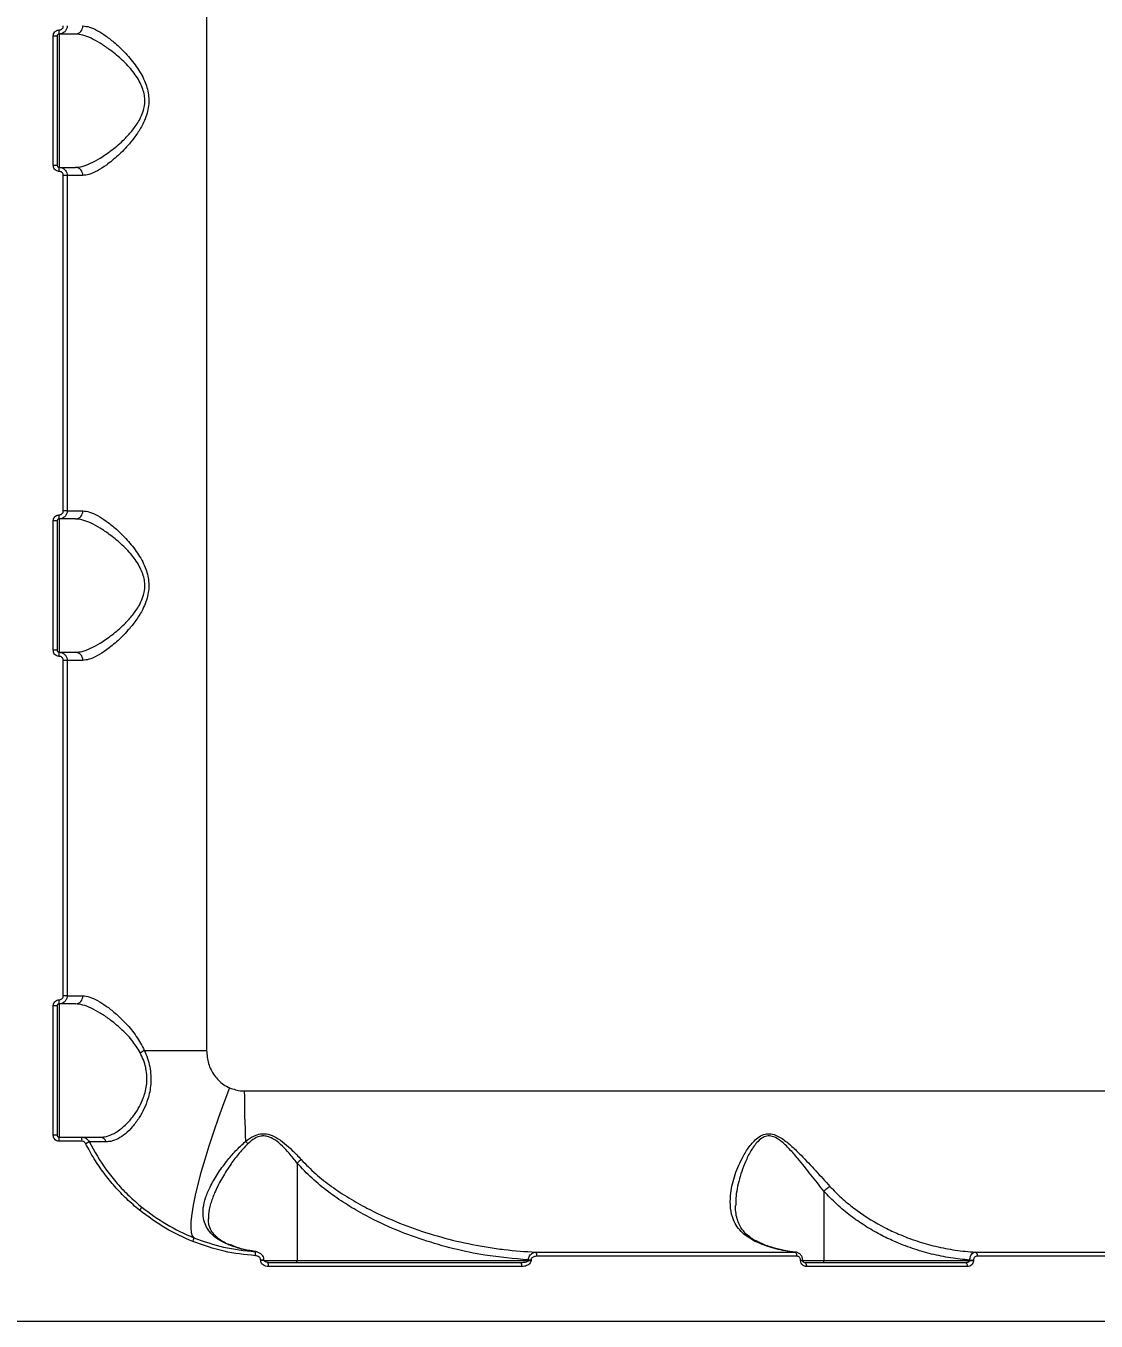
# Model space of a CAD drawing. Header units: millimetres. Extents: x 10665 to 29906, y -6125 to 7364.
# Drawn here: x 23935.1 to 24200, y -17.4 to 303.1 of the extents above; entities that cross this region are included whole.
import ezdxf

# ---------------------------------------------------------------- set-up
doc = ezdxf.new("R2010")
doc.units = ezdxf.units.MM
for name, color, linetype in [('DIKOM_ОБЪЕКТ', 7, 'Continuous'), ('DIKOM_РАЗМЕР_ЗОНА', 7, 'Continuous'), ('DIKOM_РАЗМЕР_ОБЪЕКТА', 7, 'Continuous')]:
    doc.layers.add(name, color=color, linetype=linetype)
doc.styles.add('style1', font='arial.ttf', dxfattribs={"width": 0.8})
doc.dimstyles.new('1-50', dxfattribs={"dimtxt": 300, "dimasz": 200, "dimexe": 100, "dimexo": 0, "dimgap": 100, "dimtad": 1, "dimdec": 0, "dimtxsty": 'style1', "dimcen": 0, "dimclrd": 7, "dimclre": 7, "dimadec": 1, "dimazin": 2, "dimtfac": 1, "dimtdec": 0, "dimtmove": 1, "dimatfit": 3, "dimfxl": 0, "dimlwd": 25, "dimlwe": 18, "dimarcsym": 0})

# ---------------------------------------------------------------- blocks, each defined once
blk = doc.blocks.new('*D16')
at = {"layer": 'Defpoints', "color": 0, "transparency": 16777216}
for p in [(12665, 4926.53), (12665, 1146.89), (26947.71, -1821.93)]:
    blk.add_point(p, dxfattribs=at)
at = {"layer": 'DIKOM_РАЗМЕР_ОБЪЕКТА', "color": 7, "lineweight": 18, "transparency": 16777216}
for p, q in [((12665, 1146.89), (12665, 5026.53)), ((26947.71, -1821.93), (26947.71, 5026.53))]:
    blk.add_line(p, q, dxfattribs=at)
at = {"layer": 'DIKOM_РАЗМЕР_ОБЪЕКТА', "color": 7, "lineweight": 25, "transparency": 16777216}
blk.add_line((26747.71, 4926.53), (12865, 4926.53), dxfattribs=at)
at = {"layer": 'DIKOM_РАЗМЕР_ОБЪЕКТА', "color": 7, "transparency": 16777216}
for points in [[(12865, 4959.86), (12865, 4893.19), (12665, 4926.53)], [(26747.71, 4959.86), (26747.71, 4893.19), (26947.71, 4926.53)]]:
    blk.add_solid(points, dxfattribs=at)
at = {"layer": 'DIKOM_РАЗМЕР_ОБЪЕКТА', "color": 0, "transparency": 16777216, "insert": (21497, 5179.8), "char_height": 300, "attachment_point": 5, "style": 'style1'}
blk.add_mtext('14300', dxfattribs=at)
blk = doc.blocks.new('*D15')
at = {"layer": 'Defpoints', "color": 0, "transparency": 16777216}
for p in [(20416.84, 4419.04), (19675.94, -4001.39), (28567.5, -4001.39)]:
    blk.add_point(p, dxfattribs=at)
at = {"layer": 'DIKOM_РАЗМЕР_ОБЪЕКТА', "color": 7, "lineweight": 18, "transparency": 16777216}
for p, q in [((20416.84, 4419.04), (28667.5, 4419.04)), ((19675.94, -4001.39), (28667.5, -4001.39))]:
    blk.add_line(p, q, dxfattribs=at)
at = {"layer": 'DIKOM_РАЗМЕР_ОБЪЕКТА', "color": 7, "lineweight": 25, "transparency": 16777216}
blk.add_line((28567.5, 4219.04), (28567.5, -3801.39), dxfattribs=at)
at = {"layer": 'DIKOM_РАЗМЕР_ОБЪЕКТА', "color": 7, "transparency": 16777216}
for points in [[(28534.17, 4219.04), (28600.83, 4219.04), (28567.5, 4419.04)], [(28534.17, -3801.39), (28600.83, -3801.39), (28567.5, -4001.39)]]:
    blk.add_solid(points, dxfattribs=at)
at = {"layer": 'DIKOM_РАЗМЕР_ОБЪЕКТА', "color": 0, "transparency": 16777216, "insert": (28247.96, -1553.33), "char_height": 300, "attachment_point": 5, "rotation": 90, "style": 'style1'}
blk.add_mtext('8400', dxfattribs=at)
blk = doc.blocks.new('*D14')
at = {"layer": 'Defpoints', "color": 0, "transparency": 16777216}
for p in [(28947.71, 6914.03), (10665, 1629.88), (28947.71, -1535.43)]:
    blk.add_point(p, dxfattribs=at)
at = {"layer": 'DIKOM_РАЗМЕР_ЗОНА', "color": 7, "lineweight": 18, "transparency": 16777216}
for p, q in [((10665, 1629.88), (10665, 7014.03)), ((28947.71, -1535.43), (28947.71, 7014.03))]:
    blk.add_line(p, q, dxfattribs=at)
at = {"layer": 'DIKOM_РАЗМЕР_ЗОНА', "color": 7, "lineweight": 25, "transparency": 16777216}
blk.add_line((10865, 6914.03), (28747.71, 6914.03), dxfattribs=at)
at = {"layer": 'DIKOM_РАЗМЕР_ЗОНА', "color": 7, "transparency": 16777216}
for points in [[(10865, 6947.36), (10865, 6880.69), (10665, 6914.03)], [(28747.71, 6947.36), (28747.71, 6880.69), (28947.71, 6914.03)]]:
    blk.add_solid(points, dxfattribs=at)
at = {"layer": 'DIKOM_РАЗМЕР_ЗОНА', "color": 0, "transparency": 16777216, "insert": (21431.5, 7167.3), "char_height": 300, "attachment_point": 5, "style": 'style1'}
blk.add_mtext('18300', dxfattribs=at)
blk = doc.blocks.new('*D13')
at = {"layer": 'Defpoints', "color": 0, "transparency": 16777216}
for p in [(20470.84, 6542.55), (29806, 6542.55), (19621.9, -6125)]:
    blk.add_point(p, dxfattribs=at)
at = {"layer": 'DIKOM_РАЗМЕР_ЗОНА', "color": 7, "lineweight": 18, "transparency": 16777216}
for p, q in [((20470.84, 6542.55), (29906, 6542.55)), ((19621.9, -6125), (29906, -6125))]:
    blk.add_line(p, q, dxfattribs=at)
at = {"layer": 'DIKOM_РАЗМЕР_ЗОНА', "color": 7, "lineweight": 25, "transparency": 16777216}
blk.add_line((29806, -5925), (29806, 6342.55), dxfattribs=at)
at = {"layer": 'DIKOM_РАЗМЕР_ЗОНА', "color": 7, "transparency": 16777216}
for points in [[(29772.67, 6342.55), (29839.33, 6342.55), (29806, 6542.55)], [(29772.67, -5925), (29839.33, -5925), (29806, -6125)]]:
    blk.add_solid(points, dxfattribs=at)
at = {"layer": 'DIKOM_РАЗМЕР_ЗОНА', "color": 0, "transparency": 16777216, "insert": (29552.83, 208.78), "char_height": 300, "attachment_point": 5, "rotation": 90, "style": 'style1'}
blk.add_mtext('12650', dxfattribs=at)

msp = doc.modelspace()

# ---------------------------------------------------------------- linework, layer by layer
at = {"layer": 'DIKOM_ОБЪЕКТ', "color": 7, "linetype": 'Continuous', "lineweight": 15}
for p, q in [((23979.79, 399.57), (23979.79, 49.57)), ((23941.82, 268.57), (23941.82, 300.57)), ((23942.78, 300.57), (23941.82, 300.57)), ((23942.78, 300.57), (23942.78, 268.57)), ((23947.33, 301.07), (23943.28, 301.07)), ((23943.28, 301.07), (23943.28, 268.07)), ((23942.78, 268.57), (23941.82, 268.57)), ((23943.28, 268.07), (23947.33, 268.07)), ((23944.32, 183.07), (23944.32, 266.07)), ((23945.28, 266.07), (23944.32, 266.07)), ((23949.14, 266.07), (23945.28, 266.07)), ((23945.28, 266.07), (23945.28, 183.07)), ((23945.28, 183.07), (23944.32, 183.07)), ((23945.28, 183.07), (23949.14, 183.07)), ((23941.82, 148.57), (23941.82, 180.57)), ((23942.78, 180.57), (23941.82, 180.57)), ((23942.78, 180.57), (23942.78, 148.57)), ((23947.33, 181.07), (23943.28, 181.07)), ((23943.28, 181.07), (23943.28, 148.07)), ((23942.78, 148.57), (23941.82, 148.57)), ((23943.28, 148.07), (23947.33, 148.07)), ((23944.32, 63.07), (23944.32, 146.07)), ((23945.28, 146.07), (23944.32, 146.07)), ((23949.14, 146.07), (23945.28, 146.07)), ((23945.28, 146.07), (23945.28, 63.07)), ((23947.33, 61.07), (23943.28, 61.07)), ((23943.28, 61.07), (23943.28, 28.07)), ((23945.28, 63.07), (23944.32, 63.07)), ((23945.28, 63.07), (23949.14, 63.07)), ((23941.82, 28.57), (23941.82, 60.57)), ((23942.78, 60.57), (23941.82, 60.57)), ((23942.78, 60.57), (23942.78, 28.57)), ((23964.38, 49.57), (23979.79, 49.57)), ((23989.13, 39.52), (24309.28, 39.52)), ((23942.78, 28.57), (23941.82, 28.57)), ((23943.28, 28.07), (23948.9, 28.07)), ((23948.95, 27.07), (23943.32, 27.07)), ((24002.2, 21.69), (24002.2, -2.43)), ((24132.64, 14.73), (24132.64, -2.43)), ((23985.43, 1.47), (23985.46, 1.46)), ((23991.97, -0.18), (23991.33, -0.1)), ((23993.19, -2.43), (23993.19, -2.33)), ((23994.03, -2.33), (23993.19, -2.33)), ((23994.03, -2.43), (23993.19, -2.43)), ((23994.02, -2.43), (24002.2, -2.43)), ((23994.03, -2.43), (23994.03, -2.33)), ((23994.97, -2.93), (24057.49, -2.93)), ((24002.2, -2.43), (24059.49, -2.43)), ((24059.49, -2.43), (24059.49, -2.3)), ((24059.49, -2.3), (24060.14, -2.3)), ((24059.49, -2.43), (24060.14, -2.43)), ((24060.14, -2.3), (24060.14, -2.43)), ((24061.3, -0.37), (24125.48, -0.37)), ((24125.92, -1.37), (24061.6, -1.37)), ((24126.89, -2.43), (24126.89, -2.39)), ((24127.41, -2.39), (24126.89, -2.39)), ((24127.41, -2.43), (24126.89, -2.43)), ((24127.41, -2.43), (24127.41, -2.39)), ((24127.43, -2.43), (24132.64, -2.43)), ((24127.83, -2.93), (24167.6, -2.93)), ((24132.64, -2.43), (24168.79, -2.43)), ((24168.79, -2.43), (24168.79, -2.32)), ((24168.79, -2.32), (24169.69, -2.32)), ((24168.79, -2.43), (24169.69, -2.43)), ((24169.69, -2.32), (24169.69, -2.43)), ((24170.12, -0.37), (24235.95, -0.37)), ((24236.63, -1.37), (24170.66, -1.37)), ((24057.8, -3.93), (23995.13, -3.93)), ((24168.17, -3.93), (24128.31, -3.93)), ((23928.29, -17.43), (24347.28, -17.43))]:
    msp.add_line(p, q, dxfattribs=at)
at = {"layer": 'DIKOM_ОБЪЕКТ', "color": 7, "linetype": 'Continuous', "lineweight": 15, "flags": 128}
for points in [[(23985.49, 40.28), (23984.08, 36.59), (23982.75, 32.93), (23981.51, 29.35), (23980.36, 25.87), (23979.32, 22.54), (23978.41, 19.38), (23977.63, 16.42), (23976.98, 13.71), (23976.48, 11.25), (23976.13, 9.08), (23975.93, 7.22), (23975.88, 5.69), (23975.99, 4.5), (23976.25, 3.66), (23976.67, 3.18)], [(23985.11, 1.53), (23985.36, 1.5), (23985.43, 1.47)], [(24002.04, -2.93), (24002.07, -2.92), (24002.1, -2.89), (24002.13, -2.84), (24002.15, -2.78), (24002.17, -2.7), (24002.19, -2.62), (24002.2, -2.52), (24002.2, -2.43)], [(24057.49, -2.93), (24057.55, -2.94), (24057.6, -3), (24057.66, -3.09), (24057.7, -3.22), (24057.74, -3.37), (24057.77, -3.54), (24057.79, -3.73), (24057.8, -3.93)], [(24125.48, -0.37), (24125.57, -0.4), (24125.65, -0.46), (24125.72, -0.56), (24125.79, -0.69), (24125.84, -0.83), (24125.88, -1), (24125.91, -1.18), (24125.92, -1.37)], [(24127.83, -2.93), (24127.92, -2.94), (24128.01, -3), (24128.09, -3.09), (24128.17, -3.22), (24128.23, -3.37), (24128.27, -3.54), (24128.3, -3.73), (24128.31, -3.93)], [(24132.47, -2.93), (24132.51, -2.92), (24132.54, -2.89), (24132.56, -2.84), (24132.59, -2.78), (24132.61, -2.7), (24132.62, -2.62), (24132.63, -2.52), (24132.64, -2.43)], [(24167.6, -2.93), (24167.71, -2.94), (24167.82, -3), (24167.91, -3.09), (24168, -3.22), (24168.07, -3.37), (24168.13, -3.54), (24168.16, -3.73), (24168.17, -3.93)]]:
    msp.add_lwpolyline(points, dxfattribs=at)
at = {"layer": 'DIKOM_ОБЪЕКТ', "color": 7, "linetype": 'Continuous', "lineweight": 15}
for centre, radius, start, end in [((23936.75, 301.82), 6.58, 353.4515, 2.1745), ((23947.23, 302.98), 1.91, 273.0458, 2.7539), ((23936.74, 267.32), 6.58, 357.8269, 6.5466), ((23947.23, 266.17), 1.91, 357.2478, 86.9491), ((23947.23, 182.98), 1.91, 273.0458, 2.7539), ((23936.75, 181.82), 6.58, 353.4515, 2.1745), ((23936.74, 147.32), 6.58, 357.8269, 6.5466), ((23947.23, 146.17), 1.91, 357.2478, 86.9491), ((23936.75, 61.82), 6.58, 353.4515, 2.1745), ((23947.23, 62.98), 1.91, 273.0473, 2.7524), ((23960.43, 55.94), 7.49, 292.8403, 301.8535), ((24225.52, 39.4), 236.38, 179.9707, 182.9964), ((23936.74, 27.32), 6.58, 357.8269, 6.5466), ((23944.06, 27.32), 4.89, 357.0793, 8.8261), ((23945.66, 35.29), 9.71, 295.5175, 301.1375), ((23953.33, 26.31), 1.76, 21.1399, 88.1659), ((23985.03, 22.88), 6.08, 35.6538, 43.2712), ((24008.17, 15.57), 8.55, 125.3967, 134.289), ((23960.58, 12.43), 3.55, 317.199, 332.5428), ((23974.29, 3.34), 2.38, 332.9166, 356.2324), ((23989.95, -0.9), 1.97, 349.799, 19.1266), ((23993.46, -3.68), 1.69, 351.7023, 26.6498), ((24060.45, -1.16), 1.16, 349.9698, 43.1325), ((24169.74, -1.22), 0.928, 350.7153, 65.8913)]:
    msp.add_arc(centre, radius, start, end, dxfattribs=at)
for points, knots in [([(23941.82, 300.57), (23941.83, 300.68), (23941.84, 300.96), (23942.02, 301.38), (23942.36, 301.77), (23942.82, 302.02), (23943.15, 302.06), (23943.32, 302.07)], [0, 0, 0, 0, 0.140641, 0.355114, 0.569885, 0.784886, 1, 1, 1, 1]), ([(23945.28, 303.07), (23945.27, 302.93), (23945.25, 302.56), (23945.01, 301.99), (23944.56, 301.49), (23943.96, 301.14), (23943.51, 301.1), (23943.28, 301.07)], [0, 0, 0, 0, 0.140749, 0.355439, 0.570286, 0.785164, 1, 1, 1, 1]), ([(23943.32, 302.07), (23943.44, 302.09), (23943.66, 302.11), (23943.96, 302.28), (23944.19, 302.53), (23944.31, 302.82), (23944.32, 303), (23944.32, 303.07)], [0, 0, 0, 0, 0.215144, 0.430173, 0.644958, 0.859492, 1, 1, 1, 1]), ([(23949.14, 303.07), (23949.69, 303.01), (23950.8, 302.89), (23952.77, 301.97), (23954.9, 300.61), (23957.27, 298.74), (23959.84, 296.28), (23962.41, 293.2), (23964.46, 289.78), (23965.4, 286.67), (23965.53, 284.23), (23965.32, 282.36), (23964.8, 280.51), (23963.88, 278.41), (23962.5, 276.15), (23960.41, 273.51), (23957.85, 270.9), (23955.15, 268.7), (23952.72, 267.15), (23950.73, 266.24), (23949.64, 266.13), (23949.14, 266.07)], [0, 0, 0, 0, 0.054583, 0.111031, 0.165946, 0.222013, 0.289072, 0.35796, 0.422672, 0.477404, 0.50475, 0.533099, 0.562354, 0.592383, 0.639889, 0.688584, 0.759284, 0.832059, 0.890159, 0.949867, 1, 1, 1, 1]), ([(23943.28, 301.07), (23943.23, 301.07), (23943.12, 301.06), (23942.97, 300.97), (23942.85, 300.84), (23942.79, 300.7), (23942.79, 300.61), (23942.78, 300.57)], [0, 0, 0, 0, 0.215483, 0.430684, 0.645386, 0.859615, 1, 1, 1, 1]), ([(23947.33, 268.07), (23947.86, 268.12), (23949, 268.22), (23951.08, 269.03), (23953.59, 270.38), (23956.43, 272.35), (23959.11, 274.64), (23961.32, 277.02), (23962.77, 279.01), (23963.76, 280.92), (23964.41, 282.85), (23964.56, 284.58), (23964.37, 286.21), (23964.04, 287.49), (23963.09, 289.68), (23961.26, 292.28), (23958.58, 295.01), (23955.89, 297.19), (23953.39, 298.87), (23951.18, 300.06), (23949.1, 300.9), (23947.93, 301.02), (23947.33, 301.07)], [0, 0, 0, 0, 0.050714, 0.109914, 0.170724, 0.242652, 0.316473, 0.363749, 0.411988, 0.440046, 0.468858, 0.510099, 0.521086, 0.546818, 0.573408, 0.636934, 0.704612, 0.774149, 0.830252, 0.887331, 0.94288, 1, 1, 1, 1]), ([(23943.32, 267.07), (23943.21, 267.08), (23942.93, 267.1), (23942.51, 267.28), (23942.13, 267.62), (23941.87, 268.07), (23941.84, 268.41), (23941.82, 268.57)], [0, 0, 0, 0, 0.141849, 0.356725, 0.571326, 0.785723, 1, 1, 1, 1]), ([(23942.78, 268.57), (23942.79, 268.52), (23942.8, 268.41), (23942.89, 268.26), (23943.01, 268.14), (23943.15, 268.08), (23943.25, 268.08), (23943.28, 268.07)], [0, 0, 0, 0, 0.214021, 0.428177, 0.642756, 0.857922, 1, 1, 1, 1]), ([(23943.28, 268.07), (23943.43, 268.06), (23943.8, 268.04), (23944.37, 267.8), (23944.87, 267.35), (23945.22, 266.75), (23945.26, 266.3), (23945.28, 266.07)], [0, 0, 0, 0, 0.141713, 0.356402, 0.570933, 0.785464, 1, 1, 1, 1]), ([(23944.32, 266.07), (23944.31, 266.19), (23944.29, 266.41), (23944.12, 266.71), (23943.86, 266.94), (23943.58, 267.06), (23943.4, 267.07), (23943.32, 267.07)], [0, 0, 0, 0, 0.214239, 0.428572, 0.643168, 0.858084, 1, 1, 1, 1]), ([(23945.28, 183.07), (23945.27, 182.93), (23945.25, 182.56), (23945.01, 181.99), (23944.56, 181.49), (23943.96, 181.14), (23943.51, 181.1), (23943.28, 181.07)], [0, 0, 0, 0, 0.14075, 0.355444, 0.570293, 0.785155, 1, 1, 1, 1]), ([(23943.32, 182.07), (23943.44, 182.09), (23943.66, 182.11), (23943.96, 182.28), (23944.19, 182.53), (23944.31, 182.82), (23944.32, 183), (23944.32, 183.07)], [0, 0, 0, 0, 0.215144, 0.430173, 0.644958, 0.859492, 1, 1, 1, 1]), ([(23949.14, 183.07), (23949.69, 183.01), (23950.8, 182.89), (23952.77, 181.97), (23954.9, 180.61), (23957.27, 178.74), (23959.84, 176.28), (23962.41, 173.2), (23964.46, 169.78), (23965.4, 166.67), (23965.53, 164.23), (23965.32, 162.36), (23964.8, 160.51), (23963.88, 158.41), (23962.5, 156.15), (23960.41, 153.51), (23957.85, 150.9), (23955.15, 148.7), (23952.72, 147.15), (23950.73, 146.24), (23949.64, 146.13), (23949.14, 146.07)], [0, 0, 0, 0, 0.054583, 0.111031, 0.165946, 0.222013, 0.289073, 0.35796, 0.422672, 0.477404, 0.50475, 0.533099, 0.562354, 0.592381, 0.639889, 0.688584, 0.759284, 0.832059, 0.890159, 0.949867, 1, 1, 1, 1]), ([(23941.82, 180.57), (23941.83, 180.68), (23941.84, 180.96), (23942.02, 181.38), (23942.36, 181.77), (23942.82, 182.02), (23943.15, 182.06), (23943.32, 182.07)], [0, 0, 0, 0, 0.140641, 0.355114, 0.569885, 0.784886, 1, 1, 1, 1]), ([(23943.28, 181.07), (23943.23, 181.07), (23943.12, 181.06), (23942.97, 180.97), (23942.85, 180.84), (23942.79, 180.7), (23942.79, 180.61), (23942.78, 180.57)], [0, 0, 0, 0, 0.215475, 0.430668, 0.645249, 0.85947, 1, 1, 1, 1]), ([(23947.33, 148.07), (23947.86, 148.12), (23949, 148.22), (23951.08, 149.03), (23953.59, 150.38), (23956.43, 152.35), (23959.11, 154.64), (23961.32, 157.02), (23962.77, 159.01), (23963.76, 160.92), (23964.41, 162.85), (23964.56, 164.58), (23964.37, 166.21), (23964.04, 167.49), (23963.09, 169.68), (23961.26, 172.28), (23958.58, 175.01), (23955.89, 177.19), (23953.39, 178.87), (23951.18, 180.06), (23949.1, 180.9), (23947.93, 181.02), (23947.33, 181.07)], [0, 0, 0, 0, 0.050714, 0.109914, 0.170724, 0.242652, 0.316473, 0.363749, 0.411988, 0.440046, 0.468858, 0.510099, 0.521086, 0.546818, 0.573408, 0.636934, 0.704612, 0.774149, 0.830252, 0.887331, 0.94288, 1, 1, 1, 1]), ([(23943.32, 147.07), (23943.21, 147.08), (23942.93, 147.1), (23942.51, 147.28), (23942.13, 147.62), (23941.87, 148.07), (23941.84, 148.41), (23941.82, 148.57)], [0, 0, 0, 0, 0.141849, 0.356725, 0.571326, 0.785723, 1, 1, 1, 1]), ([(23942.78, 148.57), (23942.79, 148.52), (23942.8, 148.41), (23942.89, 148.26), (23943.01, 148.14), (23943.15, 148.08), (23943.25, 148.08), (23943.28, 148.07)], [0, 0, 0, 0, 0.214021, 0.428177, 0.642756, 0.857922, 1, 1, 1, 1]), ([(23943.28, 148.07), (23943.43, 148.06), (23943.8, 148.04), (23944.37, 147.8), (23944.87, 147.35), (23945.22, 146.75), (23945.26, 146.3), (23945.28, 146.07)], [0, 0, 0, 0, 0.141713, 0.356402, 0.570933, 0.785464, 1, 1, 1, 1]), ([(23944.32, 146.07), (23944.31, 146.19), (23944.29, 146.41), (23944.12, 146.71), (23943.86, 146.94), (23943.58, 147.06), (23943.4, 147.07), (23943.32, 147.07)], [0, 0, 0, 0, 0.214239, 0.428572, 0.643168, 0.858084, 1, 1, 1, 1]), ([(23941.82, 60.57), (23941.83, 60.68), (23941.84, 60.96), (23942.02, 61.38), (23942.36, 61.77), (23942.82, 62.02), (23943.15, 62.06), (23943.32, 62.07)], [0, 0, 0, 0, 0.140641, 0.355114, 0.569885, 0.784886, 1, 1, 1, 1]), ([(23943.28, 61.07), (23943.23, 61.07), (23943.12, 61.06), (23942.97, 60.97), (23942.85, 60.84), (23942.79, 60.7), (23942.79, 60.61), (23942.78, 60.57)], [0, 0, 0, 0, 0.215466, 0.430577, 0.645263, 0.859475, 1, 1, 1, 1]), ([(23945.28, 63.07), (23945.27, 62.93), (23945.25, 62.56), (23945.01, 61.99), (23944.56, 61.49), (23943.96, 61.14), (23943.51, 61.1), (23943.28, 61.07)], [0, 0, 0, 0, 0.14075, 0.355444, 0.570293, 0.785155, 1, 1, 1, 1]), ([(23943.32, 62.07), (23943.44, 62.09), (23943.66, 62.11), (23943.96, 62.28), (23944.19, 62.53), (23944.31, 62.82), (23944.32, 63), (23944.32, 63.07)], [0, 0, 0, 0, 0.215144, 0.430173, 0.644958, 0.859492, 1, 1, 1, 1]), ([(23963.33, 49.03), (23962.67, 50.1), (23961.28, 52.33), (23958.56, 55), (23955.9, 57.19), (23953.39, 58.87), (23951.18, 60.07), (23949.1, 60.9), (23947.93, 61.02), (23947.33, 61.07)], [0, 0, 0, 0, 0.146378, 0.305498, 0.468991, 0.600896, 0.735098, 0.865702, 1, 1, 1, 1]), ([(23949.14, 63.07), (23949.7, 63.01), (23950.81, 62.88), (23952.79, 61.96), (23954.91, 60.61), (23957.29, 58.72), (23959.85, 56.26), (23962.45, 53.23), (23963.75, 50.77), (23964.38, 49.57)], [0, 0, 0, 0, 0.131658, 0.26349, 0.395142, 0.526876, 0.688299, 0.849536, 1, 1, 1, 1]), ([(23953.39, 28.07), (23953.77, 28.1), (23954.75, 28.15), (23956.42, 28.72), (23958.32, 29.85), (23960.2, 31.5), (23961.83, 33.45), (23963.2, 35.63), (23964.36, 38.12), (23965, 40.72), (23965.07, 43.17), (23964.9, 44.51), (23964.6, 45.86), (23964.19, 47.25), (23963.62, 48.43), (23963.33, 49.03)], [0, 0, 0, 0, 0.06539, 0.170369, 0.277943, 0.381812, 0.488412, 0.569564, 0.652798, 0.760419, 0.815163, 0.871886, 0.880045, 0.939202, 1, 1, 1, 1]), ([(23964.38, 49.57), (23964.65, 48.92), (23965.19, 47.62), (23965.76, 45.52), (23966.04, 43.35), (23966.01, 40.61), (23965.41, 37.76), (23964.33, 35.05), (23963.04, 32.72), (23961.48, 30.61), (23959.69, 28.84), (23957.87, 27.63), (23956.29, 27.02), (23955.34, 26.97), (23954.97, 26.95)], [0, 0, 0, 0, 0.061058, 0.122048, 0.183622, 0.245192, 0.354855, 0.436923, 0.519099, 0.622818, 0.726597, 0.831089, 0.935577, 1, 1, 1, 1]), ([(23979.79, 49.57), (23979.88, 48.46), (23980.08, 46.26), (23981.59, 43.31), (23983.52, 41.3), (23984.97, 40.55), (23985.49, 40.28)], [0, 0, 0, 0, 0.288563, 0.57163, 0.847043, 1, 1, 1, 1]), ([(23985.49, 40.28), (23986.47, 39.96), (23987.55, 39.59), (23988.8, 39.53), (23989.02, 39.53), (23989.13, 39.52)], [0, 0, 0, 0, 0.821758, 0.907868, 1, 1, 1, 1]), ([(23989.46, 27.05), (23990.09, 27.52), (23991.21, 28.35), (23993.15, 28.99), (23995.12, 28.9), (23997.17, 28.01), (23999.15, 26.59), (24001.2, 24.7), (24002.5, 23.31), (24003.22, 22.54)], [0, 0, 0, 0, 0.149113, 0.259623, 0.37165, 0.49876, 0.652532, 0.806977, 1, 1, 1, 1]), ([(24115.48, 2.39), (24114.42, 3.01), (24112.69, 4.02), (24111.14, 5.89), (24110.04, 7.91), (24109.43, 10.51), (24109.45, 14.05), (24110.32, 18.23), (24111.98, 22.21), (24113.85, 25.44), (24115.54, 27.43), (24117.25, 28.62), (24118.78, 29.03), (24120.52, 28.77), (24122.55, 27.65), (24124.75, 25.84), (24127.48, 23.12), (24130.63, 19.77), (24132.97, 17.2), (24134.14, 15.92)], [0, 0, 0, 0, 0.074252, 0.121008, 0.1678, 0.238549, 0.309416, 0.407006, 0.504675, 0.560904, 0.616852, 0.648471, 0.67538, 0.70245, 0.738675, 0.787639, 0.836822, 0.918411, 1, 1, 1, 1]), ([(23943.32, 27.07), (23943.21, 27.08), (23942.93, 27.1), (23942.51, 27.28), (23942.13, 27.62), (23941.87, 28.07), (23941.84, 28.41), (23941.82, 28.57)], [0, 0, 0, 0, 0.141849, 0.356725, 0.571326, 0.785723, 1, 1, 1, 1]), ([(23942.78, 28.57), (23942.79, 28.52), (23942.8, 28.41), (23942.89, 28.26), (23943.01, 28.14), (23943.15, 28.08), (23943.25, 28.08), (23943.28, 28.07)], [0, 0, 0, 0, 0.21403, 0.428195, 0.642783, 0.857899, 1, 1, 1, 1]), ([(23948.9, 28.07), (23948.96, 28.07), (23949.24, 28.06), (23949.74, 27.93), (23950.32, 27.55), (23950.56, 27.17), (23950.68, 26.98)], [0, 0, 0, 0, 0.081892, 0.388043, 0.69395, 1, 1, 1, 1]), ([(23948.9, 28.07), (23948.98, 28.07), (23949.17, 28.07), (23950.63, 28.07), (23952.46, 28.07), (23953.39, 28.07)], [0, 0, 0, 0, 0.306973, 0.64847, 1, 1, 1, 1]), ([(23949.84, 26.53), (23949.78, 26.62), (23949.66, 26.81), (23949.37, 27), (23949.12, 27.07), (23948.98, 27.07), (23948.95, 27.07)], [0, 0, 0, 0, 0.305741, 0.61164, 0.918026, 1, 1, 1, 1]), ([(23963.18, 10.02), (23962.11, 10.93), (23959.97, 12.76), (23957.05, 15.82), (23954.36, 19.14), (23951.91, 22.69), (23950.53, 25.25), (23949.84, 26.53)], [0, 0, 0, 0, 0.197835, 0.395501, 0.593169, 0.796586, 1, 1, 1, 1]), ([(23954.97, 26.95), (23954.1, 26.95), (23952.34, 26.97), (23951.11, 26.97), (23950.71, 26.98), (23950.69, 26.98), (23950.68, 26.98)], [0, 0, 0, 0, 0.341498, 0.692995, 0.91801, 1, 1, 1, 1]), ([(23950.68, 26.98), (23952.04, 24.57), (23954.1, 20.92), (23957.65, 16.58), (23960.55, 13.5), (23962.68, 11.69), (23963.73, 10.79)], [0, 0, 0, 0, 0.39517, 0.59867, 0.802166, 1, 1, 1, 1]), ([(23985.11, 1.53), (23984.42, 1.84), (23983.04, 2.47), (23981.41, 3.67), (23980.17, 5.05), (23979.3, 6.67), (23978.87, 8.51), (23978.91, 10.67), (23979.48, 13.08), (23980.65, 15.87), (23982.4, 18.92), (23984.59, 21.92), (23986.9, 24.71), (23988.61, 26.27), (23989.46, 27.05)], [0, 0, 0, 0, 0.067607, 0.135244, 0.205689, 0.276167, 0.355561, 0.434997, 0.52675, 0.618554, 0.725883, 0.833249, 0.91668, 1, 1, 1, 1]), ([(23989.97, 26.42), (23989.16, 25.57), (23987.54, 23.87), (23985.4, 20.87), (23983.38, 17.68), (23981.77, 14.47), (23980.74, 11.56), (23980.25, 9.4), (23980.29, 8.23), (23980.3, 7.88)], [0, 0, 0, 0, 0.140507, 0.281217, 0.458606, 0.635932, 0.786266, 0.936518, 1, 1, 1, 1]), ([(24002.2, 21.69), (24001.56, 22.5), (24000.41, 23.94), (23998.6, 25.92), (23996.85, 27.41), (23995.13, 28.3), (23993.92, 28.43), (23992.83, 28.3), (23991.48, 27.77), (23990.53, 26.92), (23989.97, 26.42)], [0, 0, 0, 0, 0.201046, 0.358391, 0.51494, 0.6385, 0.721778, 0.744959, 0.851271, 1, 1, 1, 1]), ([(24132.64, 14.73), (24131.58, 16.08), (24129.46, 18.76), (24126.63, 22.27), (24124.19, 25.13), (24122.24, 27.02), (24120.41, 28.22), (24118.84, 28.51), (24117.46, 28.06), (24115.95, 26.79), (24114.47, 24.71), (24112.85, 21.31), (24111.47, 17.16), (24110.76, 13.48), (24110.84, 11.58), (24110.85, 11.18)], [0, 0, 0, 0, 0.11611, 0.232217, 0.300617, 0.368679, 0.416766, 0.451564, 0.486339, 0.528543, 0.606547, 0.684983, 0.824106, 0.963137, 1, 1, 1, 1]), ([(24003.22, 22.54), (24004.39, 21.34), (24006.75, 18.93), (24010.75, 15.81), (24015, 12.99), (24020.28, 10.02), (24026.59, 7.11), (24034.01, 4.42), (24041.67, 2.29), (24048.22, 1.01), (24054.76, 0.07), (24058.7, -0.19), (24061.3, -0.37)], [0, 0, 0, 0, 0.077602, 0.155263, 0.235469, 0.315696, 0.438518, 0.561375, 0.687283, 0.813199, 0.876762, 1, 1, 1, 1]), ([(24059.49, -2.3), (24055.89, -1.98), (24049.67, -1.43), (24040.98, 0.4), (24033.33, 2.58), (24025.8, 5.41), (24019.39, 8.5), (24014.12, 11.59), (24009.89, 14.52), (24005.83, 17.81), (24003.41, 20.4), (24002.2, 21.69)], [0, 0, 0, 0, 0.172163, 0.296945, 0.421721, 0.549577, 0.677393, 0.756949, 0.836485, 0.918274, 1, 1, 1, 1]), ([(24132.64, 14.74), (24132.8, 14.89), (24133.12, 15.2), (24133.6, 15.57), (24133.94, 15.8), (24134.09, 15.89), (24134.14, 15.92)], [0, 0, 0, 0, 0.325282, 0.650528, 0.892548, 1, 1, 1, 1]), ([(24132.64, 14.74), (24132.64, 14.74), (24132.64, 14.74), (24132.64, 14.74), (24132.64, 14.73), (24132.64, 14.73)], [0, 0, 0, 0, 0.288489, 0.702203, 1, 1, 1, 1]), ([(24168.79, -2.32), (24167.2, -2.17), (24164.02, -1.86), (24159.27, -0.88), (24154.56, 0.48), (24150.32, 2.13), (24146.4, 4.02), (24142.81, 6.09), (24139.2, 8.6), (24135.76, 11.44), (24133.68, 13.64), (24132.64, 14.74)], [0, 0, 0, 0, 0.118326, 0.236652, 0.358143, 0.479627, 0.571258, 0.676829, 0.782387, 0.891204, 1, 1, 1, 1]), ([(24134.14, 15.92), (24134.37, 15.67), (24135.51, 14.45), (24137.7, 12.39), (24141.93, 9.02), (24146.45, 6.26), (24151.48, 3.91), (24155.64, 2.34), (24160.35, 1.01), (24165.18, 0.06), (24168.47, -0.23), (24170.12, -0.37)], [0, 0, 0, 0, 0.024294, 0.122248, 0.220217, 0.421516, 0.511888, 0.632235, 0.752591, 0.876295, 1, 1, 1, 1]), ([(23976.41, 2.25), (23974.09, 3.28), (23969.39, 5.36), (23965.27, 8.45), (23963.18, 10.02)], [0, 0, 0, 0, 0.49417, 1, 1, 1, 1]), ([(23963.73, 10.79), (23965.72, 9.29), (23969.75, 6.26), (23974.34, 4.21), (23976.67, 3.18)], [0, 0, 0, 0, 0.494166, 1, 1, 1, 1]), ([(24116.04, 2.34), (24115.97, 2.36), (24115.41, 2.61), (24114.52, 3.2), (24113.37, 4.11), (24112.43, 5.17), (24111.69, 6.41), (24111.13, 7.9), (24110.78, 9.5), (24110.76, 10.66), (24110.75, 11.19)], [0, 0, 0, 0, 0.014883, 0.134997, 0.262705, 0.3979, 0.542168, 0.69577, 0.860668, 1, 1, 1, 1]), ([(23985.47, 1.48), (23985.25, 1.56), (23984.52, 1.85), (23983.48, 2.43), (23982.38, 3.22), (23981.52, 4.08), (23980.86, 5.04), (23980.43, 6.13), (23980.23, 7.08), (23980.26, 7.73), (23980.27, 7.88)], [0, 0, 0, 0, 0.054588, 0.186556, 0.322644, 0.461347, 0.610538, 0.771953, 0.947338, 1, 1, 1, 1]), ([(23991.89, -1.25), (23989.28, -0.98), (23984, -0.42), (23978.96, 1.36), (23976.41, 2.25)], [0, 0, 0, 0, 0.493873, 1, 1, 1, 1]), ([(23976.67, 3.18), (23979.1, 2.32), (23984.02, 0.57), (23989.2, 0.02), (23991.81, -0.26)], [0, 0, 0, 0, 0.493817, 1, 1, 1, 1]), ([(23991.81, -0.26), (23990.68, -0.07), (23988.41, 0.3), (23986.21, 1.12), (23985.11, 1.53)], [0, 0, 0, 0, 0.497408, 1, 1, 1, 1]), ([(23991.33, -0.1), (23991.04, -0.06), (23989.82, 0.09), (23987.85, 0.61), (23986.2, 1.25), (23985.45, 1.54)], [0, 0, 0, 0, 0.143852, 0.612559, 1, 1, 1, 1]), ([(24115.48, 2.39), (24115.5, 2.39), (24115.67, 2.42), (24115.87, 2.43), (24115.99, 2.33), (24116, 2.32)], [0, 0, 0, 0, 0.105241, 0.893075, 1, 1, 1, 1]), ([(24125.48, -0.37), (24123.89, -0.15), (24120.78, 0.28), (24117.47, 1.47), (24115.76, 2.26), (24115.48, 2.39)], [0, 0, 0, 0, 0.466532, 0.915012, 1, 1, 1, 1]), ([(24125.6, -0.36), (24125.51, -0.36), (24124.48, -0.32), (24122.49, 0.05), (24119.69, 0.8), (24117.52, 1.58), (24116.33, 2.2), (24116.03, 2.36)], [0, 0, 0, 0, 0.025575, 0.317707, 0.609855, 0.90119, 1, 1, 1, 1]), ([(23994.01, -2.33), (23994, -2.16), (23993.99, -1.78), (23993.7, -1.23), (23993.24, -0.75), (23992.58, -0.39), (23992.05, -0.25), (23991.75, -0.25), (23991.74, -0.25)], [0, 0, 0, 0, 0.151132, 0.333502, 0.523223, 0.739658, 0.984751, 1, 1, 1, 1]), ([(23993.19, -2.33), (23993.18, -2.27), (23993.17, -2.11), (23993.05, -1.84), (23992.79, -1.56), (23992.38, -1.33), (23992.06, -1.28), (23991.89, -1.25)], [0, 0, 0, 0, 0.101094, 0.261373, 0.460692, 0.726541, 1, 1, 1, 1]), ([(23995.13, -3.93), (23994.88, -3.9), (23994.4, -3.86), (23993.81, -3.56), (23993.42, -3.18), (23993.22, -2.79), (23993.2, -2.54), (23993.19, -2.43)], [0, 0, 0, 0, 0.279181, 0.529422, 0.721629, 0.879417, 1, 1, 1, 1]), ([(23995.13, -2.92), (23995.04, -2.92), (23994.77, -2.94), (23994.41, -2.84), (23994.14, -2.65), (23994.05, -2.52), (23994.03, -2.45), (23994.03, -2.4), (23994.04, -2.38), (23994.04, -2.37)], [0, 0, 0, 0, 0.199446, 0.594984, 0.802308, 0.904614, 0.944434, 0.974898, 1, 1, 1, 1]), ([(24057.49, -2.93), (24057.84, -2.91), (24058.36, -2.9), (24058.97, -2.77), (24059.28, -2.66), (24059.43, -2.56), (24059.48, -2.48), (24059.49, -2.44), (24059.49, -2.43)], [0, 0, 0, 0, 0.49588, 0.719767, 0.870265, 0.951027, 0.975924, 1, 1, 1, 1]), ([(24060.14, -2.43), (24060.13, -2.52), (24060.11, -2.74), (24059.92, -3.09), (24059.56, -3.45), (24058.89, -3.8), (24058.26, -3.92), (24057.84, -3.93), (24057.8, -3.93)], [0, 0, 0, 0, 0.09338, 0.208733, 0.372078, 0.579299, 0.953637, 1, 1, 1, 1]), ([(24059.49, -2.3), (24059.5, -2.18), (24059.52, -1.91), (24059.66, -1.47), (24059.93, -1.03), (24060.39, -0.61), (24060.87, -0.4), (24061.2, -0.38), (24061.3, -0.37)], [0, 0, 0, 0, 0.11372, 0.249342, 0.422722, 0.613481, 0.88482, 1, 1, 1, 1]), ([(24061.6, -1.37), (24061.33, -1.39), (24060.93, -1.42), (24060.49, -1.66), (24060.27, -1.88), (24060.15, -2.1), (24060.14, -2.24), (24060.14, -2.3)], [0, 0, 0, 0, 0.429972, 0.625759, 0.788139, 0.905274, 1, 1, 1, 1]), ([(24127.4, -2.39), (24127.41, -2.35), (24127.43, -2.06), (24127.26, -1.53), (24126.85, -0.9), (24126.22, -0.5), (24125.7, -0.32), (24125.45, -0.37), (24125.44, -0.37)], [0, 0, 0, 0, 0.041941, 0.27181, 0.507297, 0.748572, 0.994438, 1, 1, 1, 1]), ([(24126.89, -2.39), (24126.88, -2.28), (24126.86, -2.07), (24126.71, -1.77), (24126.49, -1.54), (24126.21, -1.39), (24126.01, -1.37), (24125.92, -1.37)], [0, 0, 0, 0, 0.195139, 0.390083, 0.593254, 0.811115, 1, 1, 1, 1]), ([(24128.31, -3.93), (24128.17, -3.91), (24127.88, -3.89), (24127.48, -3.67), (24127.15, -3.34), (24126.93, -2.91), (24126.9, -2.59), (24126.89, -2.43)], [0, 0, 0, 0, 0.189038, 0.404525, 0.606865, 0.80338, 1, 1, 1, 1]), ([(24127.8, -2.91), (24127.75, -2.91), (24127.66, -2.9), (24127.54, -2.79), (24127.46, -2.66), (24127.42, -2.53), (24127.41, -2.41), (24127.42, -2.34), (24127.43, -2.31)], [0, 0, 0, 0, 0.305271, 0.539189, 0.69571, 0.815738, 0.921609, 1, 1, 1, 1]), ([(24167.6, -2.93), (24167.76, -2.92), (24168.04, -2.9), (24168.4, -2.81), (24168.62, -2.69), (24168.73, -2.59), (24168.78, -2.51), (24168.79, -2.45), (24168.79, -2.43)], [0, 0, 0, 0, 0.35094, 0.618226, 0.80289, 0.879315, 0.949249, 1, 1, 1, 1]), ([(24169.69, -2.43), (24169.69, -2.5), (24169.68, -2.74), (24169.54, -3.13), (24169.23, -3.54), (24168.76, -3.86), (24168.38, -3.9), (24168.17, -3.93)], [0, 0, 0, 0, 0.079623, 0.275731, 0.470768, 0.710543, 1, 1, 1, 1]), ([(24168.79, -2.32), (24168.8, -2.23), (24168.82, -1.92), (24168.94, -1.43), (24169.2, -0.91), (24169.58, -0.52), (24169.91, -0.38), (24170.09, -0.37), (24170.12, -0.37)], [0, 0, 0, 0, 0.089174, 0.293653, 0.489606, 0.716367, 0.954573, 1, 1, 1, 1]), ([(24170.66, -1.37), (24170.52, -1.38), (24170.27, -1.41), (24169.98, -1.61), (24169.78, -1.87), (24169.7, -2.12), (24169.69, -2.28), (24169.69, -2.32)], [0, 0, 0, 0, 0.302579, 0.534717, 0.725493, 0.917095, 1, 1, 1, 1])]:
    msp.add_open_spline(points, degree=3, knots=knots, dxfattribs=at)

# ---------------------------------------------------------------- dimensions: what is measured, and where the dimension line sits
at = {"layer": 'DIKOM_РАЗМЕР_ЗОНА'}
dim = msp.add_linear_dim(base=(28947.71, 6914.03), p1=(10665, 1629.88), p2=(28947.71, -1535.43), text='18300', dimstyle='1-50', override={"dimscale": 1, "dimtix": 0, "dimtofl": 1, "dimtmove": 1, "dimatfit": 3}, dxfattribs=at)
dim.commit()
dim.dimension.update_dxf_attribs({"geometry": '*D14', "text_midpoint": (21431.5, 6914.03), "dimtype": 160})
dim = msp.add_linear_dim(base=(29806, 6542.55), p1=(19621.9, -6125), p2=(20470.84, 6542.55), angle=90, text='12650', dimstyle='1-50', dxfattribs=at)
dim.commit()
dim.dimension.update_dxf_attribs({"geometry": '*D13', "text_midpoint": (29806, 208.78), "dimtype": 160})
at = {"layer": 'DIKOM_РАЗМЕР_ОБЪЕКТА'}
dim = msp.add_linear_dim(base=(12665, 4926.53), p1=(26947.71, -1821.93), p2=(12665, 1146.89), angle=180, text='14300', dimstyle='1-50', override={"dimscale": 1, "dimtix": 0, "dimtofl": 1, "dimtmove": 1, "dimatfit": 3}, dxfattribs=at)
dim.commit()
dim.dimension.update_dxf_attribs({"geometry": '*D16', "text_midpoint": (21497, 4926.53), "dimtype": 160})
dim = msp.add_linear_dim(base=(28567.5, -4001.39), p1=(20416.84, 4419.04), p2=(19675.94, -4001.39), angle=90, text='8400', dimstyle='1-50', dxfattribs=at)
dim.commit()
dim.dimension.update_dxf_attribs({"geometry": '*D15', "text_midpoint": (28501.13, -1553.33), "dimtype": 160})

doc.saveas('drawing.dxf')
